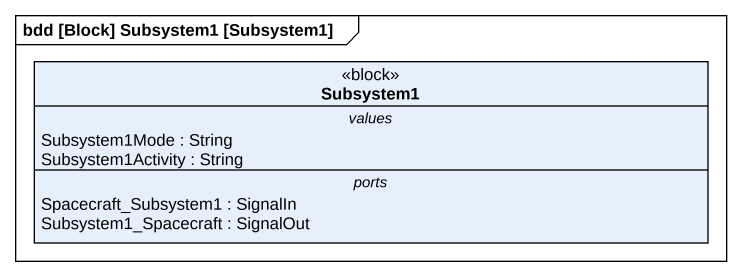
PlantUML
@startuml
mainframe bdd [Block] Subsystem1 [Subsystem1]
hide circle
hide empty members
class Subsystem1 <<block>> {
  -- values --
  Subsystem1Mode : String
  Subsystem1Activity : String
  -- ports --
  Spacecraft_Subsystem1 : SignalIn
  Subsystem1_Spacecraft : SignalOut
}
@enduml
